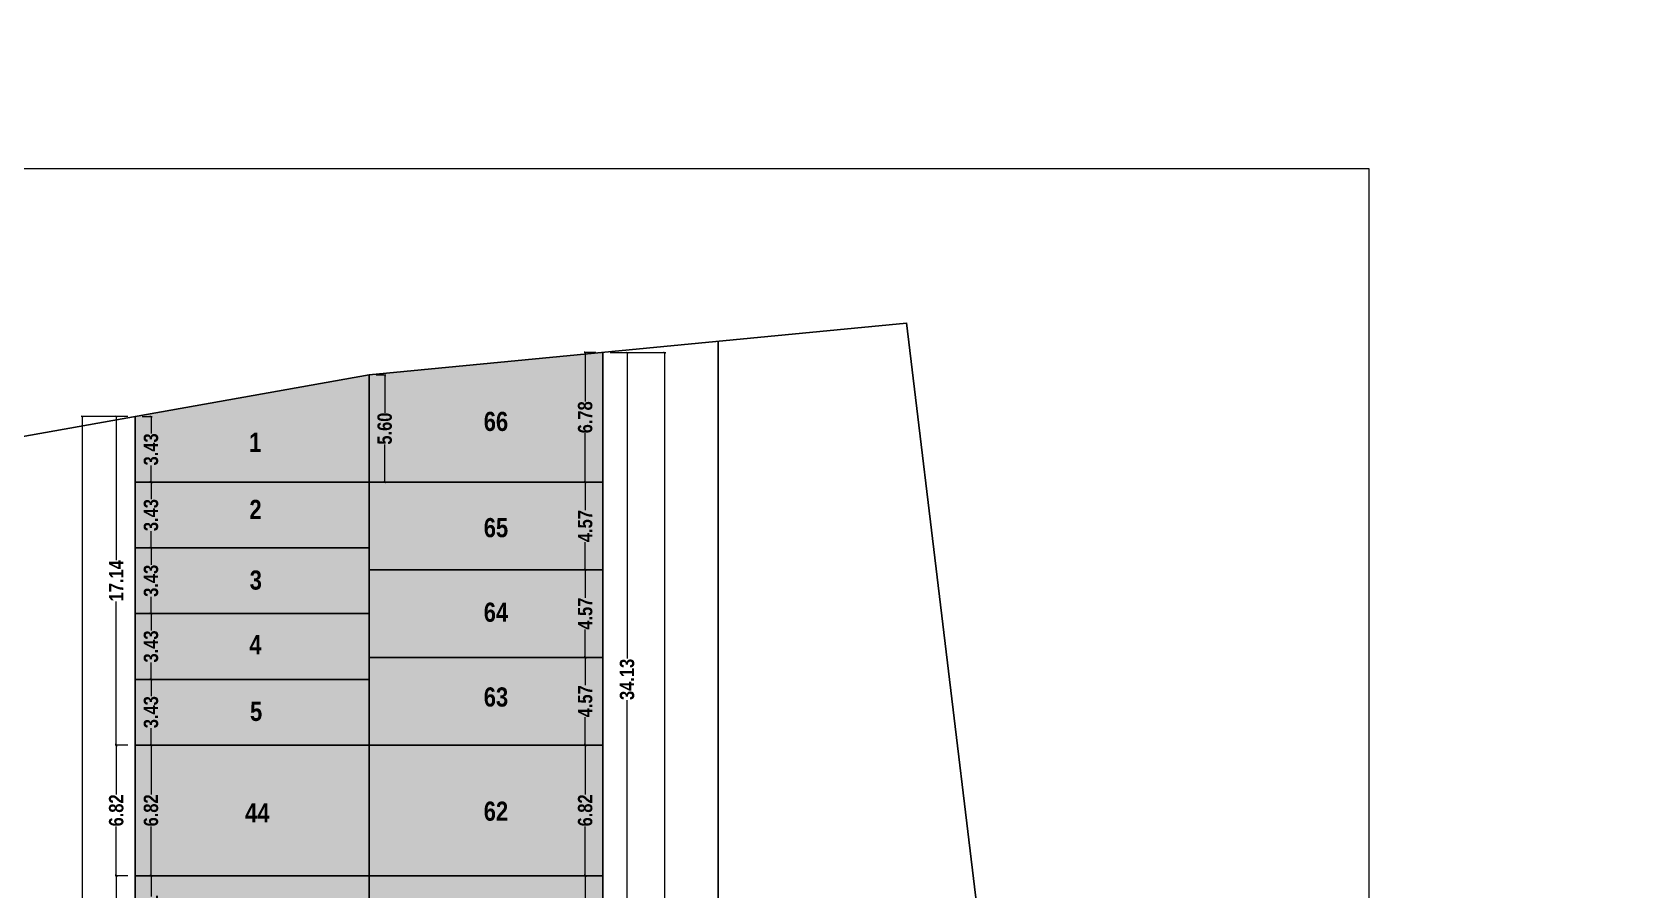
# Model space of a CAD drawing. Header units: inches. Extents: x 218041 to 238734, y -94371 to -86245.
# Drawn here: x 229862.2 to 229946.3, y -90090 to -90045.3 of the extents above; entities that cross this region are included whole.
import ezdxf

# ---------------------------------------------------------------- set-up
doc = ezdxf.new("R2010")
doc.units = ezdxf.units.IN
doc.header["$LTSCALE"] = 0.1
doc.header["$MEASUREMENT"] = 0
doc.header["$PDMODE"] = 35
doc.layers.add('dimension', color=5, linetype='Continuous')
doc.layers.add('TEXT', color=250, linetype='Continuous')
doc.styles.get("Standard").update_dxf_attribs({"font": 'swisscb.ttf'})
doc.dimstyles.get("Standard").update_dxf_attribs({"dimtxt": 7, "dimasz": 7, "dimexe": 7, "dimexo": 7, "dimgap": 2, "dimtad": 0, "dimzin": 0, "dimdsep": 46, "dimlunit": 4, "dimtxsty": 'Standard', "dimblk": 'OBLIQUE', "dimcen": 0.09, "dimclrd": 256, "dimclre": 256, "dimclrt": 256, "dimadec": 1, "dimazin": 0, "dimtfac": 1, "dimtofl": 0, "dimtmove": 0, "dimatfit": 3, "dimldrblk": 'OBLIQUE', "dimfxl": 0, "dimfrac": 1, "dimtolj": 1, "dimtzin": 0, "dimlwd": 0, "dimlwe": 0, "dimarcsym": 0})

# ---------------------------------------------------------------- blocks, each defined once
blk = doc.blocks.new('_ArchTick')
at = {"color": 0, "linetype": 'ByBlock', "const_width": 0.15}
blk.add_lwpolyline([(-0.5, -0.5), (0.5, 0.5)], dxfattribs=at)
blk = doc.blocks.new('*D643')
at = {"layer": 'Defpoints', "color": 0, "lineweight": -3, "transparency": 16777216}
for p in [(229867.605, -90065.33), (229866.624, -90082.47), (229867.605, -90082.47)]:
    blk.add_point(p, dxfattribs=at)
at = {"layer": 'dimension', "transparency": 16777216}
for p, q in [((229867.23, -90065.33), (229866.561, -90065.33)), ((229866.624, -90065.318), (229866.624, -90072.819)), ((229866.624, -90082.483), (229866.624, -90074.981)), ((229867.23, -90082.47), (229866.561, -90082.47))]:
    blk.add_line(p, q, dxfattribs=at)
at = {"layer": 'dimension', "transparency": 16777216, "xscale": 0.125, "yscale": 0.125, "zscale": 0.125}
for p, rotation in [((229866.624, -90065.33), 90), ((229866.624, -90082.47), 270)]:
    blk.add_blockref('_ArchTick', p, dxfattribs=dict(at, rotation=rotation))
at = {"layer": 'dimension', "lineweight": -3, "transparency": 16777216, "insert": (229866.624, -90073.9), "char_height": 0.75, "attachment_point": 5, "rotation": 90}
blk.add_mtext('\\A1;17.14', dxfattribs=at)
blk = doc.blocks.new('*D644')
at = {"layer": 'Defpoints', "color": 0, "lineweight": -3, "transparency": 16777216}
for p in [(229867.605, -90065.33), (229864.849, -90131.16), (229867.605, -90131.16)]:
    blk.add_point(p, dxfattribs=at)
at = {"layer": 'dimension', "transparency": 16777216}
for p, q in [((229867.23, -90065.33), (229864.786, -90065.33)), ((229864.849, -90065.318), (229864.849, -90097.164)), ((229864.849, -90131.173), (229864.849, -90099.326)), ((229867.23, -90131.16), (229864.786, -90131.16))]:
    blk.add_line(p, q, dxfattribs=at)
at = {"layer": 'dimension', "transparency": 16777216, "xscale": 0.125, "yscale": 0.125, "zscale": 0.125}
for p, rotation in [((229864.849, -90065.33), 90), ((229864.849, -90131.16), 270)]:
    blk.add_blockref('_ArchTick', p, dxfattribs=dict(at, rotation=rotation))
at = {"layer": 'dimension', "lineweight": -3, "transparency": 16777216, "insert": (229864.849, -90098.245), "char_height": 0.75, "attachment_point": 5, "rotation": 90}
blk.add_mtext('\\A1;65.83', dxfattribs=at)
blk = doc.blocks.new('*D645')
at = {"layer": 'Defpoints', "color": 0, "lineweight": -3, "transparency": 16777216}
for p in [(229867.605, -90082.47), (229866.624, -90089.29), (229867.605, -90089.29)]:
    blk.add_point(p, dxfattribs=at)
at = {"layer": 'dimension', "transparency": 16777216}
for p, q in [((229867.23, -90082.47), (229866.561, -90082.47)), ((229866.624, -90082.458), (229866.624, -90085.049)), ((229866.624, -90089.303), (229866.624, -90086.711)), ((229867.23, -90089.29), (229866.561, -90089.29))]:
    blk.add_line(p, q, dxfattribs=at)
at = {"layer": 'dimension', "transparency": 16777216, "xscale": 0.125, "yscale": 0.125, "zscale": 0.125}
for p, rotation in [((229866.624, -90082.47), 90), ((229866.624, -90089.29), 270)]:
    blk.add_blockref('_ArchTick', p, dxfattribs=dict(at, rotation=rotation))
at = {"layer": 'dimension', "lineweight": -3, "transparency": 16777216, "insert": (229866.624, -90085.88), "char_height": 0.75, "attachment_point": 5, "rotation": 90}
blk.add_mtext('\\A1;6.82', dxfattribs=at)
blk = doc.blocks.new('*D646')
at = {"layer": 'Defpoints', "color": 0, "lineweight": -3, "transparency": 16777216}
for p in [(229867.605, -90089.29), (229866.624, -90131.16), (229867.605, -90131.16)]:
    blk.add_point(p, dxfattribs=at)
at = {"layer": 'dimension', "transparency": 16777216}
for p, q in [((229867.23, -90089.29), (229866.561, -90089.29)), ((229866.624, -90089.278), (229866.624, -90109.142)), ((229866.624, -90131.173), (229866.624, -90111.309)), ((229867.23, -90131.16), (229866.561, -90131.16))]:
    blk.add_line(p, q, dxfattribs=at)
at = {"layer": 'dimension', "transparency": 16777216, "xscale": 0.125, "yscale": 0.125, "zscale": 0.125}
for p, rotation in [((229866.624, -90089.29), 90), ((229866.624, -90131.16), 270)]:
    blk.add_blockref('_ArchTick', p, dxfattribs=dict(at, rotation=rotation))
at = {"layer": 'dimension', "lineweight": -3, "transparency": 16777216, "insert": (229866.624, -90110.225), "char_height": 0.75, "attachment_point": 5, "rotation": 90}
blk.add_mtext('\\A1;41.87', dxfattribs=at)
blk = doc.blocks.new('*D649')
at = {"layer": 'Defpoints', "color": 0, "lineweight": -3, "transparency": 16777216}
for p in [(229892.005, -90061.98), (229893.263, -90061.98), (229892.005, -90096.11)]:
    blk.add_point(p, dxfattribs=at)
at = {"layer": 'dimension', "transparency": 16777216}
for p, q in [((229892.38, -90061.98), (229893.325, -90061.98)), ((229893.263, -90061.968), (229893.263, -90077.962)), ((229893.263, -90096.123), (229893.263, -90080.128)), ((229892.38, -90096.11), (229893.325, -90096.11))]:
    blk.add_line(p, q, dxfattribs=at)
at = {"layer": 'dimension', "transparency": 16777216, "xscale": 0.125, "yscale": 0.125, "zscale": 0.125}
for p, rotation in [((229893.263, -90061.98), 90), ((229893.263, -90096.11), 270)]:
    blk.add_blockref('_ArchTick', p, dxfattribs=dict(at, rotation=rotation))
at = {"layer": 'dimension', "lineweight": -3, "transparency": 16777216, "insert": (229893.263, -90079.045), "char_height": 0.75, "attachment_point": 5, "rotation": 90}
blk.add_mtext('\\A1;34.13', dxfattribs=at)
blk = doc.blocks.new('*D650')
at = {"layer": 'Defpoints', "color": 0, "lineweight": -3, "transparency": 16777216}
for p in [(229892.005, -90061.98), (229892.005, -90131.16), (229895.222, -90131.16)]:
    blk.add_point(p, dxfattribs=at)
at = {"layer": 'dimension', "transparency": 16777216}
for p, q in [((229892.38, -90061.98), (229895.284, -90061.98)), ((229895.222, -90061.968), (229895.222, -90095.492)), ((229895.222, -90131.173), (229895.222, -90097.648)), ((229892.38, -90131.16), (229895.284, -90131.16))]:
    blk.add_line(p, q, dxfattribs=at)
at = {"layer": 'dimension', "transparency": 16777216, "xscale": 0.125, "yscale": 0.125, "zscale": 0.125}
for p, rotation in [((229895.222, -90061.98), 90), ((229895.222, -90131.16), 270)]:
    blk.add_blockref('_ArchTick', p, dxfattribs=dict(at, rotation=rotation))
at = {"layer": 'dimension', "lineweight": -3, "transparency": 16777216, "insert": (229895.222, -90096.57), "char_height": 0.75, "attachment_point": 5, "rotation": 90}
blk.add_mtext('\\A1;69.18', dxfattribs=at)
blk = doc.blocks.new('*D660')
at = {"layer": 'Defpoints', "color": 0, "lineweight": -3, "transparency": 16777216}
for p in [(229867.605, -90089.29), (229868.436, -90089.29), (229867.608, -90092.999)]:
    blk.add_point(p, dxfattribs=at)
at = {"layer": 'dimension', "transparency": 16777216}
for p, q in [((229867.98, -90089.29), (229868.498, -90089.29)), ((229868.436, -90089.278), (229868.436, -90090.37)), ((229868.436, -90093.011), (229868.436, -90091.919)), ((229867.983, -90092.999), (229868.498, -90092.999))]:
    blk.add_line(p, q, dxfattribs=at)
at = {"layer": 'dimension', "transparency": 16777216, "xscale": 0.125, "yscale": 0.125, "zscale": 0.125}
for p, rotation in [((229868.436, -90089.29), 90), ((229868.436, -90092.999), 270)]:
    blk.add_blockref('_ArchTick', p, dxfattribs=dict(at, rotation=rotation))
at = {"layer": 'dimension', "lineweight": -3, "transparency": 16777216, "insert": (229868.436, -90091.144), "char_height": 0.75, "attachment_point": 5, "rotation": 90}
blk.add_mtext('\\A1;3.71', dxfattribs=at)
blk = doc.blocks.new('*D633')
at = {"layer": 'Defpoints', "color": 0, "lineweight": -3, "transparency": 16777216}
for p in [(229867.605, -90082.47), (229868.436, -90082.47), (229867.605, -90089.29)]:
    blk.add_point(p, dxfattribs=at)
at = {"layer": 'dimension', "transparency": 16777216}
for p, q in [((229867.98, -90082.47), (229868.498, -90082.47)), ((229868.436, -90082.458), (229868.436, -90085.049)), ((229868.436, -90089.303), (229868.436, -90086.711)), ((229867.98, -90089.29), (229868.498, -90089.29))]:
    blk.add_line(p, q, dxfattribs=at)
at = {"layer": 'dimension', "transparency": 16777216, "xscale": 0.125, "yscale": 0.125, "zscale": 0.125}
for p, rotation in [((229868.436, -90082.47), 90), ((229868.436, -90089.29), 270)]:
    blk.add_blockref('_ArchTick', p, dxfattribs=dict(at, rotation=rotation))
at = {"layer": 'dimension', "lineweight": -3, "transparency": 16777216, "insert": (229868.436, -90085.88), "char_height": 0.75, "attachment_point": 5, "rotation": 90}
blk.add_mtext('\\A1;6.82', dxfattribs=at)
blk = doc.blocks.new('*D661')
at = {"layer": 'Defpoints', "color": 0, "lineweight": -3, "transparency": 16777216}
for p in [(229867.605, -90075.614), (229868.436, -90075.614), (229867.605, -90079.042)]:
    blk.add_point(p, dxfattribs=at)
at = {"layer": 'dimension', "transparency": 16777216}
for p, q in [((229867.98, -90075.614), (229868.498, -90075.614)), ((229868.436, -90075.602), (229868.436, -90076.494)), ((229868.436, -90079.055), (229868.436, -90078.162)), ((229867.98, -90079.042), (229868.498, -90079.042))]:
    blk.add_line(p, q, dxfattribs=at)
at = {"layer": 'dimension', "transparency": 16777216, "xscale": 0.125, "yscale": 0.125, "zscale": 0.125}
for p, rotation in [((229868.436, -90075.614), 90), ((229868.436, -90079.042), 270)]:
    blk.add_blockref('_ArchTick', p, dxfattribs=dict(at, rotation=rotation))
at = {"layer": 'dimension', "lineweight": -3, "transparency": 16777216, "insert": (229868.436, -90077.328), "char_height": 0.75, "attachment_point": 5, "rotation": 90}
blk.add_mtext('\\A1;3.43', dxfattribs=at)
blk = doc.blocks.new('*D662')
at = {"layer": 'Defpoints', "color": 0, "lineweight": -3, "transparency": 16777216}
for p in [(229867.605, -90072.186), (229868.436, -90072.186), (229867.605, -90075.614)]:
    blk.add_point(p, dxfattribs=at)
at = {"layer": 'dimension', "transparency": 16777216}
for p, q in [((229867.98, -90072.186), (229868.498, -90072.186)), ((229868.436, -90072.174), (229868.436, -90073.066)), ((229868.436, -90075.627), (229868.436, -90074.734)), ((229867.98, -90075.614), (229868.498, -90075.614))]:
    blk.add_line(p, q, dxfattribs=at)
at = {"layer": 'dimension', "transparency": 16777216, "xscale": 0.125, "yscale": 0.125, "zscale": 0.125}
for p, rotation in [((229868.436, -90072.186), 90), ((229868.436, -90075.614), 270)]:
    blk.add_blockref('_ArchTick', p, dxfattribs=dict(at, rotation=rotation))
at = {"layer": 'dimension', "lineweight": -3, "transparency": 16777216, "insert": (229868.436, -90073.9), "char_height": 0.75, "attachment_point": 5, "rotation": 90}
blk.add_mtext('\\A1;3.43', dxfattribs=at)
blk = doc.blocks.new('*D667')
at = {"layer": 'Defpoints', "color": 0, "lineweight": -3, "transparency": 16777216}
for p in [(229867.605, -90068.758), (229868.436, -90068.758), (229867.605, -90072.186)]:
    blk.add_point(p, dxfattribs=at)
at = {"layer": 'dimension', "transparency": 16777216}
for p, q in [((229867.98, -90068.758), (229868.498, -90068.758)), ((229868.436, -90068.746), (229868.436, -90069.638)), ((229868.436, -90072.199), (229868.436, -90071.306)), ((229867.98, -90072.186), (229868.498, -90072.186))]:
    blk.add_line(p, q, dxfattribs=at)
at = {"layer": 'dimension', "transparency": 16777216, "xscale": 0.125, "yscale": 0.125, "zscale": 0.125}
for p, rotation in [((229868.436, -90068.758), 90), ((229868.436, -90072.186), 270)]:
    blk.add_blockref('_ArchTick', p, dxfattribs=dict(at, rotation=rotation))
at = {"layer": 'dimension', "lineweight": -3, "transparency": 16777216, "insert": (229868.436, -90070.472), "char_height": 0.75, "attachment_point": 5, "rotation": 90}
blk.add_mtext('\\A1;3.43', dxfattribs=at)
blk = doc.blocks.new('*D668')
at = {"layer": 'Defpoints', "color": 0, "lineweight": -3, "transparency": 16777216}
for p in [(229867.605, -90065.33), (229868.436, -90065.33), (229867.605, -90068.758)]:
    blk.add_point(p, dxfattribs=at)
at = {"layer": 'dimension', "transparency": 16777216}
for p, q in [((229867.98, -90065.33), (229868.498, -90065.33)), ((229868.436, -90065.318), (229868.436, -90066.21)), ((229868.436, -90068.771), (229868.436, -90067.878)), ((229867.98, -90068.758), (229868.498, -90068.758))]:
    blk.add_line(p, q, dxfattribs=at)
at = {"layer": 'dimension', "transparency": 16777216, "xscale": 0.125, "yscale": 0.125, "zscale": 0.125}
for p, rotation in [((229868.436, -90065.33), 90), ((229868.436, -90068.758), 270)]:
    blk.add_blockref('_ArchTick', p, dxfattribs=dict(at, rotation=rotation))
at = {"layer": 'dimension', "lineweight": -3, "transparency": 16777216, "insert": (229868.436, -90067.044), "char_height": 0.75, "attachment_point": 5, "rotation": 90}
blk.add_mtext('\\A1;3.43', dxfattribs=at)
blk = doc.blocks.new('*D669')
at = {"layer": 'Defpoints', "color": 0, "lineweight": -3, "transparency": 16777216}
for p in [(229892.005, -90061.98), (229891.08, -90068.76), (229892.005, -90068.76)]:
    blk.add_point(p, dxfattribs=at)
at = {"layer": 'dimension', "transparency": 16777216}
for p, q in [((229891.63, -90061.98), (229891.017, -90061.98)), ((229891.08, -90061.968), (229891.08, -90064.541)), ((229891.08, -90068.773), (229891.08, -90066.199)), ((229891.63, -90068.76), (229891.017, -90068.76))]:
    blk.add_line(p, q, dxfattribs=at)
at = {"layer": 'dimension', "transparency": 16777216, "xscale": 0.125, "yscale": 0.125, "zscale": 0.125}
for p, rotation in [((229891.08, -90061.98), 90), ((229891.08, -90068.76), 270)]:
    blk.add_blockref('_ArchTick', p, dxfattribs=dict(at, rotation=rotation))
at = {"layer": 'dimension', "lineweight": -3, "transparency": 16777216, "insert": (229891.08, -90065.37), "char_height": 0.75, "attachment_point": 5, "rotation": 90}
blk.add_mtext('\\A1;6.78', dxfattribs=at)
blk = doc.blocks.new('*D670')
at = {"layer": 'Defpoints', "color": 0, "lineweight": -3, "transparency": 16777216}
for p in [(229892.005, -90068.76), (229891.08, -90073.33), (229892.005, -90073.33)]:
    blk.add_point(p, dxfattribs=at)
at = {"layer": 'dimension', "transparency": 16777216}
for p, q in [((229891.63, -90068.76), (229891.017, -90068.76)), ((229891.08, -90068.748), (229891.08, -90070.211)), ((229891.08, -90073.343), (229891.08, -90071.879)), ((229891.63, -90073.33), (229891.017, -90073.33))]:
    blk.add_line(p, q, dxfattribs=at)
at = {"layer": 'dimension', "transparency": 16777216, "xscale": 0.125, "yscale": 0.125, "zscale": 0.125}
for p, rotation in [((229891.08, -90068.76), 90), ((229891.08, -90073.33), 270)]:
    blk.add_blockref('_ArchTick', p, dxfattribs=dict(at, rotation=rotation))
at = {"layer": 'dimension', "lineweight": -3, "transparency": 16777216, "insert": (229891.08, -90071.045), "char_height": 0.75, "attachment_point": 5, "rotation": 90}
blk.add_mtext('\\A1;4.57', dxfattribs=at)
blk = doc.blocks.new('*D671')
at = {"layer": 'Defpoints', "color": 0, "lineweight": -3, "transparency": 16777216}
for p in [(229892.005, -90073.33), (229891.08, -90077.9), (229892.005, -90077.9)]:
    blk.add_point(p, dxfattribs=at)
at = {"layer": 'dimension', "transparency": 16777216}
for p, q in [((229891.63, -90073.33), (229891.017, -90073.33)), ((229891.08, -90073.318), (229891.08, -90074.781)), ((229891.08, -90077.913), (229891.08, -90076.449)), ((229891.63, -90077.9), (229891.017, -90077.9))]:
    blk.add_line(p, q, dxfattribs=at)
at = {"layer": 'dimension', "transparency": 16777216, "xscale": 0.125, "yscale": 0.125, "zscale": 0.125}
for p, rotation in [((229891.08, -90073.33), 90), ((229891.08, -90077.9), 270)]:
    blk.add_blockref('_ArchTick', p, dxfattribs=dict(at, rotation=rotation))
at = {"layer": 'dimension', "lineweight": -3, "transparency": 16777216, "insert": (229891.08, -90075.615), "char_height": 0.75, "attachment_point": 5, "rotation": 90}
blk.add_mtext('\\A1;4.57', dxfattribs=at)
blk = doc.blocks.new('*D689')
at = {"layer": 'Defpoints', "color": 0, "lineweight": -3, "transparency": 16777216}
for p in [(229892.005, -90077.9), (229891.08, -90082.47), (229892.005, -90082.47)]:
    blk.add_point(p, dxfattribs=at)
at = {"layer": 'dimension', "transparency": 16777216}
for p, q in [((229891.63, -90077.9), (229891.017, -90077.9)), ((229891.08, -90077.888), (229891.08, -90079.351)), ((229891.08, -90082.483), (229891.08, -90081.019)), ((229891.63, -90082.47), (229891.017, -90082.47))]:
    blk.add_line(p, q, dxfattribs=at)
at = {"layer": 'dimension', "transparency": 16777216, "xscale": 0.125, "yscale": 0.125, "zscale": 0.125}
for p, rotation in [((229891.08, -90077.9), 90), ((229891.08, -90082.47), 270)]:
    blk.add_blockref('_ArchTick', p, dxfattribs=dict(at, rotation=rotation))
at = {"layer": 'dimension', "lineweight": -3, "transparency": 16777216, "insert": (229891.08, -90080.185), "char_height": 0.75, "attachment_point": 5, "rotation": 90}
blk.add_mtext('\\A1;4.57', dxfattribs=at)
blk = doc.blocks.new('*D690')
at = {"layer": 'Defpoints', "color": 0, "lineweight": -3, "transparency": 16777216}
for p in [(229892.005, -90082.47), (229891.08, -90089.29), (229892.005, -90089.29)]:
    blk.add_point(p, dxfattribs=at)
at = {"layer": 'dimension', "transparency": 16777216}
for p, q in [((229891.63, -90082.47), (229891.017, -90082.47)), ((229891.08, -90082.458), (229891.08, -90085.049)), ((229891.08, -90089.303), (229891.08, -90086.711)), ((229891.63, -90089.29), (229891.017, -90089.29))]:
    blk.add_line(p, q, dxfattribs=at)
at = {"layer": 'dimension', "transparency": 16777216, "xscale": 0.125, "yscale": 0.125, "zscale": 0.125}
for p, rotation in [((229891.08, -90082.47), 90), ((229891.08, -90089.29), 270)]:
    blk.add_blockref('_ArchTick', p, dxfattribs=dict(at, rotation=rotation))
at = {"layer": 'dimension', "lineweight": -3, "transparency": 16777216, "insert": (229891.08, -90085.88), "char_height": 0.75, "attachment_point": 5, "rotation": 90}
blk.add_mtext('\\A1;6.82', dxfattribs=at)
blk = doc.blocks.new('*D691')
at = {"layer": 'Defpoints', "color": 0, "lineweight": -3, "transparency": 16777216}
for p in [(229892.005, -90089.29), (229891.08, -90096.11), (229892.005, -90096.11)]:
    blk.add_point(p, dxfattribs=at)
at = {"layer": 'dimension', "transparency": 16777216}
for p, q in [((229891.63, -90089.29), (229891.017, -90089.29)), ((229891.08, -90089.278), (229891.08, -90091.869)), ((229891.08, -90096.123), (229891.08, -90093.531)), ((229891.63, -90096.11), (229891.017, -90096.11))]:
    blk.add_line(p, q, dxfattribs=at)
at = {"layer": 'dimension', "transparency": 16777216, "xscale": 0.125, "yscale": 0.125, "zscale": 0.125}
for p, rotation in [((229891.08, -90089.29), 90), ((229891.08, -90096.11), 270)]:
    blk.add_blockref('_ArchTick', p, dxfattribs=dict(at, rotation=rotation))
at = {"layer": 'dimension', "lineweight": -3, "transparency": 16777216, "insert": (229891.08, -90092.7), "char_height": 0.75, "attachment_point": 5, "rotation": 90}
blk.add_mtext('\\A1;6.82', dxfattribs=at)
blk = doc.blocks.new('*D676')
at = {"layer": 'Defpoints', "color": 0, "lineweight": -3, "transparency": 16777216}
for p in [(229879.805, -90063.16), (229880.623, -90063.16), (229879.805, -90068.76)]:
    blk.add_point(p, dxfattribs=at)
at = {"layer": 'dimension', "transparency": 16777216}
for p, q in [((229880.18, -90063.16), (229880.686, -90063.16)), ((229880.623, -90063.148), (229880.623, -90065.128)), ((229880.623, -90068.773), (229880.623, -90066.792)), ((229880.18, -90068.76), (229880.686, -90068.76))]:
    blk.add_line(p, q, dxfattribs=at)
at = {"layer": 'dimension', "transparency": 16777216, "xscale": 0.125, "yscale": 0.125, "zscale": 0.125}
for p, rotation in [((229880.623, -90063.16), 90), ((229880.623, -90068.76), 270)]:
    blk.add_blockref('_ArchTick', p, dxfattribs=dict(at, rotation=rotation))
at = {"layer": 'dimension', "lineweight": -3, "transparency": 16777216, "insert": (229880.623, -90065.96), "char_height": 0.75, "attachment_point": 5, "rotation": 90}
blk.add_mtext('\\A1;5.60', dxfattribs=at)
blk = doc.blocks.new('*D635')
at = {"layer": 'Defpoints', "color": 0, "lineweight": -3, "transparency": 16777216}
for p in [(229867.605, -90079.042), (229867.605, -90082.47), (229868.436, -90082.47)]:
    blk.add_point(p, dxfattribs=at)
at = {"layer": 'dimension', "transparency": 16777216}
for p, q in [((229867.98, -90079.042), (229868.498, -90079.042)), ((229868.436, -90079.03), (229868.436, -90079.922)), ((229868.436, -90082.483), (229868.436, -90081.59)), ((229867.98, -90082.47), (229868.498, -90082.47))]:
    blk.add_line(p, q, dxfattribs=at)
at = {"layer": 'dimension', "transparency": 16777216, "xscale": 0.125, "yscale": 0.125, "zscale": 0.125}
for p, rotation in [((229868.436, -90079.042), 90), ((229868.436, -90082.47), 270)]:
    blk.add_blockref('_ArchTick', p, dxfattribs=dict(at, rotation=rotation))
at = {"layer": 'dimension', "lineweight": -3, "transparency": 16777216, "insert": (229868.436, -90080.756), "char_height": 0.75, "attachment_point": 5, "rotation": 90}
blk.add_mtext('\\A1;3.43', dxfattribs=at)

msp = doc.modelspace()

# ---------------------------------------------------------------- hatches: boundary and pattern name
at = {"lineweight": -3, "true_color": 0xffffff, "transparency": 33554559}
h = msp.add_hatch(color=7, dxfattribs=at)
h.dxf.hatch_style = 1
h.paths.add_polyline_path([(229879.805, -90082.47), (229867.605, -90082.47), (229867.605, -90089.29), (229879.805, -90089.29)])
h.paths.add_polyline_path([(229892.005, -90082.47), (229879.805, -90082.47), (229879.805, -90089.29), (229892.005, -90089.29)])
h.paths.add_polyline_path([(229892.005, -90089.29), (229879.805, -90089.29), (229879.805, -90096.11), (229892.005, -90096.11)])
h.paths.add_polyline_path([(229892.005, -90077.9), (229879.805, -90077.9), (229879.805, -90082.47), (229892.005, -90082.47)])
h.paths.add_polyline_path([(229892.005, -90073.33), (229879.805, -90073.33), (229879.805, -90077.9), (229892.005, -90077.9)])
h.paths.add_polyline_path([(229892.005, -90068.76), (229879.805, -90068.76), (229879.805, -90073.33), (229892.005, -90073.33)])
h.paths.add_polyline_path([(229892.005, -90061.98), (229879.805, -90063.16), (229879.805, -90068.76), (229892.005, -90068.76)])
at = {"lineweight": -3, "true_color": 0x815a55, "transparency": 33554559}
h = msp.add_hatch(color=37, dxfattribs=at)
h.dxf.hatch_style = 1
h.paths.add_polyline_path([(229879.805, -90063.16), (229867.605, -90065.33), (229867.605, -90068.758), (229879.805, -90068.758)])
h.paths.add_polyline_path([(229879.805, -90068.758), (229867.605, -90068.758), (229867.605, -90072.186), (229879.805, -90072.186)])
h.paths.add_polyline_path([(229879.805, -90072.186), (229867.605, -90072.186), (229867.605, -90073.33), (229867.605, -90075.614), (229879.805, -90075.614)])
h.paths.add_polyline_path([(229879.805, -90075.614), (229867.605, -90075.614), (229867.605, -90079.042), (229879.805, -90079.042)])
h.paths.add_polyline_path([(229879.805, -90079.042), (229867.605, -90079.042), (229867.605, -90082.47), (229879.805, -90082.47)])
h.paths.add_polyline_path([(229879.805, -90089.29), (229867.605, -90089.29), (229867.605, -90099.918), (229879.805, -90099.918)])
h.paths.add_polyline_path([(229879.805, -90100.68), (229879.805, -90099.918), (229867.605, -90099.918), (229867.605, -90100.68), (229867.605, -90103.727), (229879.805, -90103.727)])
h.paths.add_polyline_path([(229879.805, -90105.25), (229879.805, -90103.727), (229867.605, -90103.727), (229867.605, -90105.25), (229867.605, -90107.535), (229879.805, -90107.535)])
h.paths.add_polyline_path([(229879.805, -90109.82), (229879.805, -90107.535), (229867.605, -90107.535), (229867.605, -90109.82), (229867.605, -90111.343), (229879.805, -90111.343)])
h.paths.add_polyline_path([(229879.805, -90111.343), (229867.605, -90111.343), (229867.605, -90114.39), (229867.605, -90115.152), (229879.805, -90115.152), (229879.805, -90114.39)])
h.paths.add_polyline_path([(229879.805, -90115.152), (229867.605, -90115.152), (229867.605, -90118.96), (229879.805, -90118.96)])
h.paths.add_polyline_path([(229892.005, -90115.152), (229879.805, -90115.152), (229879.805, -90118.96), (229892.005, -90118.96)])
h.paths.add_polyline_path([(229892.005, -90111.343), (229879.805, -90111.343), (229879.805, -90114.39), (229879.805, -90115.152), (229892.005, -90115.152), (229892.005, -90114.39)])
h.paths.add_polyline_path([(229892.005, -90109.82), (229892.005, -90107.535), (229879.805, -90107.535), (229879.805, -90109.82), (229879.805, -90111.343), (229892.005, -90111.343)])
h.paths.add_polyline_path([(229892.005, -90103.727), (229879.805, -90103.727), (229879.805, -90105.25), (229879.805, -90107.535), (229892.005, -90107.535), (229892.005, -90105.25)])
h.paths.add_polyline_path([(229892.005, -90100.68), (229892.005, -90099.918), (229879.805, -90099.918), (229879.805, -90100.68), (229879.805, -90103.727), (229892.005, -90103.727)])
h.paths.add_polyline_path([(229892.005, -90096.11), (229879.805, -90096.11), (229879.805, -90099.918), (229892.005, -90099.918)])
h.paths.add_polyline_path([(229892.005, -90118.96), (229887.939, -90118.96), (229887.939, -90131.16), (229891.235, -90131.16), (229892.005, -90131.16)])
h.paths.add_polyline_path([(229887.939, -90118.96), (229883.872, -90118.96), (229883.872, -90131.16), (229887.939, -90131.16)])
h.paths.add_polyline_path([(229883.872, -90118.96), (229879.805, -90118.96), (229879.805, -90131.16), (229883.872, -90131.16)])
h.paths.add_polyline_path([(229879.805, -90118.96), (229875.739, -90118.96), (229875.739, -90131.16), (229879.805, -90131.16)])
h.paths.add_polyline_path([(229875.739, -90118.96), (229871.672, -90118.96), (229871.672, -90131.16), (229875.739, -90131.16)])
h.paths.add_polyline_path([(229871.672, -90118.96), (229867.605, -90118.96), (229867.605, -90131.16), (229871.672, -90131.16)])

# ---------------------------------------------------------------- linework, layer by layer
at = {"lineweight": 30}
for p, q in [((229867.605, -90068.758), (229879.805, -90068.758)), ((229867.605, -90072.186), (229879.805, -90072.186)), ((229867.605, -90075.614), (229879.805, -90075.614)), ((229867.605, -90079.042), (229879.805, -90079.042))]:
    msp.add_line(p, q, dxfattribs=at)
at = {"lineweight": -3}
msp.add_lwpolyline([(229931.966, -90052.401), (229767.103, -90052.401), (229767.103, -90201.925), (229931.966, -90201.925)], close=True, dxfattribs=at)
at = {"color": 3, "lineweight": 60}
for centre, radius in [((229596.419, -90154.183), 3908.956), ((229959.344, -90375.999), 597.534)]:
    msp.add_circle(centre, radius, dxfattribs=at)
at = {"layer": 'dimension', "color": 18, "lineweight": 30, "true_color": 0x000000}
for p, q in [((229907.835, -90060.444), (229918.471, -90148.72)), ((229898.005, -90131.16), (229898.005, -90061.4)), ((229892.005, -90131.16), (229892.005, -90061.98)), ((229892.005, -90068.76), (229892.005, -90061.98)), ((229879.805, -90063.16), (229780.145, -90080.887)), ((229879.805, -90063.16), (229879.805, -90089.29)), ((229867.605, -90131.16), (229867.605, -90065.33)), ((229867.605, -90073.33), (229867.605, -90065.33)), ((229892.005, -90068.76), (229879.805, -90068.76)), ((229892.005, -90068.76), (229892.005, -90073.33)), ((229867.605, -90073.33), (229867.605, -90100.68)), ((229892.005, -90073.33), (229879.805, -90073.33)), ((229892.005, -90096.11), (229892.005, -90073.33)), ((229892.005, -90077.9), (229879.805, -90077.9)), ((229892.005, -90082.47), (229867.605, -90082.47)), ((229879.805, -90089.29), (229867.605, -90089.29)), ((229879.805, -90100.68), (229879.805, -90089.29)), ((229892.005, -90089.29), (229879.805, -90089.29))]:
    msp.add_line(p, q, dxfattribs=at)
at = {"layer": 'dimension', "color": 18, "lineweight": -3, "true_color": 0x000000}
for p, q in [((229892.005, -90061.98), (229892.005, -90131.16)), ((229867.605, -90065.33), (229867.605, -90131.16))]:
    msp.add_line(p, q, dxfattribs=at)
at = {"layer": 'dimension', "color": 18, "lineweight": 30, "true_color": 0x000000}
msp.add_lwpolyline([(229879.805, -90063.16), (229907.836, -90060.449)], dxfattribs=at)

# ---------------------------------------------------------------- texts
at = {"layer": 'TEXT', "color": 18, "true_color": 0x000000, "char_height": 1, "attachment_point": 1}
for s, insert in [('66', (229885.787, -90065.082)), ('65', (229885.787, -90070.626)), ('64', (229885.787, -90075.038)), ('63', (229885.787, -90079.461)), ('44', (229873.343, -90085.51)), ('62', (229885.787, -90085.42))]:
    msp.add_mtext_dynamic_manual_height_columns(s, width=1.48345, gutter_width=0.0124, heights=[0], dxfattribs=dict(at, insert=insert))
at = {"layer": 'TEXT', "color": 7, "true_color": 0xffffff, "char_height": 1, "attachment_point": 1}
for s, insert in [('1', (229873.548, -90066.179)), ('2', (229873.568, -90069.676)), ('3', (229873.581, -90073.359)), ('4', (229873.565, -90076.729)), ('5', (229873.599, -90080.212))]:
    msp.add_mtext_dynamic_manual_height_columns(s, width=1.48345, gutter_width=0.0124, heights=[0], dxfattribs=dict(at, insert=insert))

# ---------------------------------------------------------------- dimensions: what is measured, and where the dimension line sits
at = {"layer": 'dimension', "lineweight": -3}
for base, p1, p2, angle, picture, middle in [((229891.08, -90068.76), (229892.005, -90061.98), (229892.005, -90068.76), 90, '*D669', (229891.08, -90065.37)), ((229893.263, -90061.98), (229892.005, -90096.11), (229892.005, -90061.98), 90, '*D649', (229893.263, -90079.045)), ((229895.222, -90131.16), (229892.005, -90061.98), (229892.005, -90131.16), 90, '*D650', (229895.222, -90096.57)), ((229880.623, -90063.16), (229879.805, -90068.76), (229879.805, -90063.16), 90, '*D676', (229880.623, -90065.96)), ((229864.849, -90131.16), (229867.605, -90065.33), (229867.605, -90131.16), 90, '*D644', (229864.849, -90098.245)), ((229866.624, -90082.47), (229867.605, -90065.33), (229867.605, -90082.47), 90, '*D643', (229866.624, -90073.9)), ((229868.436, -90065.33), (229867.605, -90068.758), (229867.605, -90065.33), 90, '*D668', (229868.436, -90067.044)), ((229868.436, -90068.758), (229867.605, -90072.186), (229867.605, -90068.758), 90, '*D667', (229868.436, -90070.472)), ((229891.08, -90073.33), (229892.005, -90068.76), (229892.005, -90073.33), 90, '*D670', (229891.08, -90071.045)), ((229868.436, -90072.186), (229867.605, -90075.614), (229867.605, -90072.186), 90, '*D662', (229868.436, -90073.9)), ((229891.08, -90077.9), (229892.005, -90073.33), (229892.005, -90077.9), 90, '*D671', (229891.08, -90075.615)), ((229868.436, -90075.614), (229867.605, -90079.042), (229867.605, -90075.614), 90, '*D661', (229868.436, -90077.328)), ((229891.08, -90082.47), (229892.005, -90077.9), (229892.005, -90082.47), 90, '*D689', (229891.08, -90080.185)), ((229868.436, -90082.47), (229867.605, -90079.042), (229867.605, -90082.47), 270, '*D635', (229868.436, -90080.756)), ((229866.624, -90089.29), (229867.605, -90082.47), (229867.605, -90089.29), 90, '*D645', (229866.624, -90085.88)), ((229868.436, -90082.47), (229867.605, -90089.29), (229867.605, -90082.47), 90, '*D633', (229868.436, -90085.88)), ((229891.08, -90089.29), (229892.005, -90082.47), (229892.005, -90089.29), 90, '*D690', (229891.08, -90085.88)), ((229866.624, -90131.16), (229867.605, -90089.29), (229867.605, -90131.16), 90, '*D646', (229866.624, -90110.225)), ((229868.436, -90089.29), (229867.608, -90092.999), (229867.605, -90089.29), 90, '*D660', (229868.436, -90091.144)), ((229891.08, -90096.11), (229892.005, -90089.29), (229892.005, -90096.11), 90, '*D691', (229891.08, -90092.7))]:
    dim = msp.add_linear_dim(base=base, p1=p1, p2=p2, angle=angle, dimstyle='Standard', override={"dimscale": 0.25, "dimtxt": 3, "dimasz": 0.5, "dimexe": 0.25, "dimexo": 1.5, "dimgap": 0, "dimlunit": 2, "dimblk": 'ArchTick', "dimcen": 0.04, "dimdle": 0.05, "dimtmove": 1, "dimfxl": 0.18, "dimlwd": 65535, "dimlwe": 65535}, dxfattribs=at)
    dim.commit()
    dim.dimension.update_dxf_attribs({"geometry": picture, "text_midpoint": middle})

doc.saveas('drawing.dxf')
